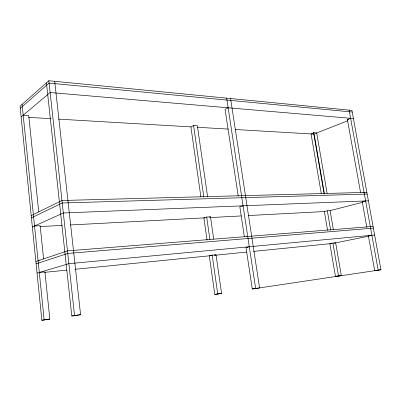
<?xml version="1.0" encoding="UTF-8"?>
<svg xmlns="http://www.w3.org/2000/svg" width="401" height="401" viewBox="0 0 401 401"><rect width="100%" height="100%" fill="white"/><g stroke="black" fill="none" stroke-linecap="round" stroke-linejoin="round"><path stroke-width="0.6" d="M249.307 246.76L245.993 247.512L252.274 288.996L380.95 269.758L351.928 110.4L48.842 80.741L20.05 106.145L41.859 320.259L49.834 319.086L44.937 271.883L39.293 272.449M20.271 108.3L49.102 83.092L352.223 112.024M21.148 116.942L50.135 92.526L353.406 118.536M58.506 119.132L190.906 126.896L193.573 125.528L197.367 125.759L207.633 196.941M228.149 107.794L225.071 109.373L238.214 196.154M31.198 215.593L61.96 200.495L366.855 192.365M31.428 217.863L62.23 202.986L367.161 194.054M32.356 226.976L63.328 212.981L368.394 200.826M327.126 193.407L316.69 132.977L313.928 132.811L311.061 133.944L321.296 193.713M360.609 192.736L347.391 119.573L350.624 118.295M315.547 133.428L347.868 120.716M35.869 261.482L67.478 250.891L373.055 226.415M36.11 263.803L67.754 253.442L373.371 228.129M213.703 239.071L210.5 216.846L206.685 217.046L203.883 217.908L207.046 240.114M243.071 205.823L239.828 206.821L244.349 236.655M209.377 217.192L210.5 216.846M37.057 273.111L68.877 263.678L374.624 235.011M362.96 192.746L364.083 192.44M248.239 215.563L324.354 211.543L327.336 210.776L330.098 210.63L362.609 202.31M366.865 227.372L362.248 201.803L365.622 200.936M246.635 236.725L247.733 236.455M212.184 255.166L209.287 255.823L214.791 294.424L221.578 293.427L216.009 254.785L212.184 255.166L217.743 293.998M214.264 255.181L215.427 254.916M332.9 243.111L329.863 243.723L335.457 276.399L341.306 275.537L335.657 242.836L332.9 243.111L338.544 275.948L341.306 275.537M380.95 269.758L374.689 270.68L368.419 235.963L371.852 235.272M333.838 243.201L368.735 236.194M41.859 320.259L49.834 319.086M214.791 294.424L218.65 293.848M335.457 276.399L338.213 275.988M46.431 82.872L71.809 315.998L80.591 314.7L54.701 81.313M252.274 288.996L259.587 287.918L230.58 98.526M374.689 270.68L377.451 270.269M71.809 315.998L80.591 314.7M218.615 293.853L221.578 293.427M44.541 272.359L66.922 270.114M75.002 269.302L212.014 255.552M214.966 255.257L246.64 252.074M253.472 251.392L331.517 243.557M245.993 247.512L247.673 247.352M368.419 235.963L370.078 235.808M38.095 260.735L39.223 260.64M39.814 226.58L62.27 225.392M70.381 224.966L204.971 217.853M210.184 217.578L241.377 215.928M34.536 225.989L40.15 225.698L43.604 259.011M362.248 201.803L363.356 201.758M28.526 117.378L51.012 118.696M197.182 127.267L228.294 129.092M235.141 129.493L313.823 134.104M23.193 115.222L28.727 115.558L38.712 211.823M347.391 119.573L348.504 119.668M349.146 110.13L378.188 270.169M330.098 210.63L333.426 229.918M313.928 132.811L324.479 194.174M327.336 210.776L330.665 230.139M313.507 132.27L324.058 193.638M324.354 211.543L327.547 230.209M226.68 98.145L255.658 288.504M193.573 125.528L203.828 197.127M206.685 217.046L209.903 239.507M190.906 126.896L200.871 196.786M48.842 80.741L74.561 315.602M22.08 104.355L44.155 319.933"/></g></svg>
